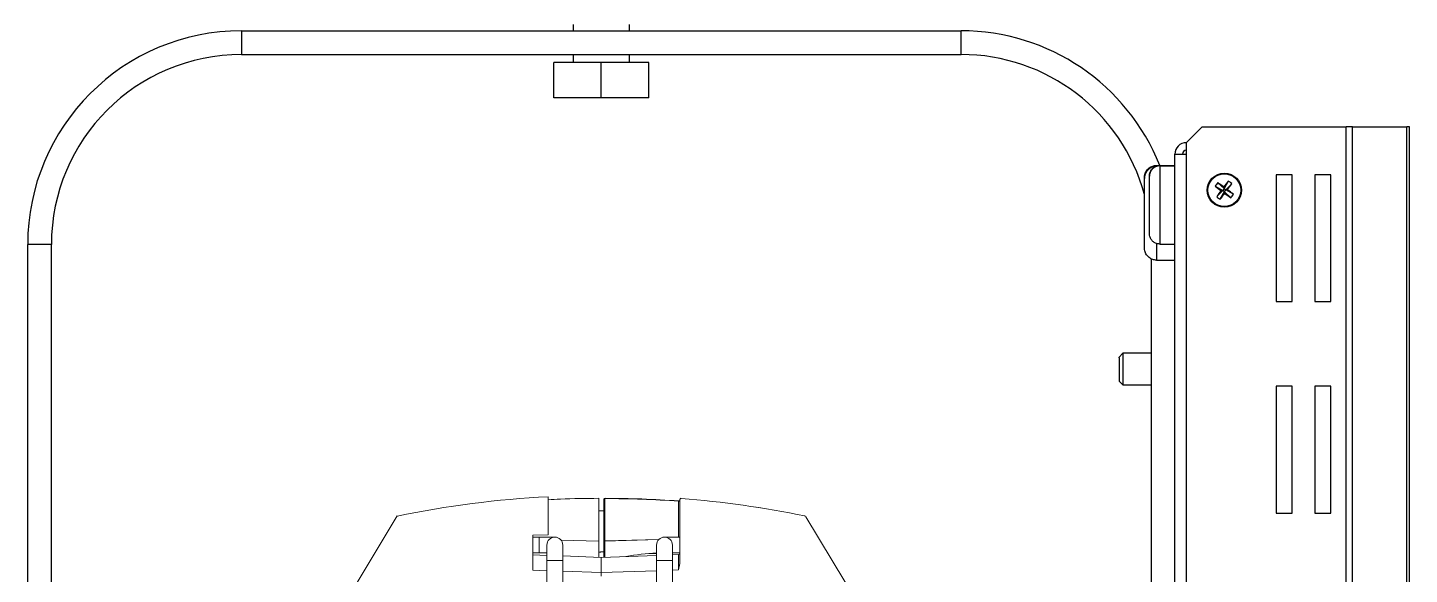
# Model space of a CAD drawing. Extents: x 9.3 to 87.2, y 0.6 to 68.8.
# Drawn here: x 33.65 to 44.55, y 30.31 to 34.63 of the extents above; entities that cross this region are included whole.
import ezdxf

# ---------------------------------------------------------------- set-up
doc = ezdxf.new("R2010")
doc.units = 0
doc.header["$MEASUREMENT"] = 0
doc.linetypes.add('SLD-Solid', pattern=[0])
doc.layers.add('OBJECT', color=7, linetype='CONTINUOUS')

msp = doc.modelspace()

# ---------------------------------------------------------------- linework, layer by layer
at = {"layer": 'OBJECT'}
for p, q in [((35.335, 34.605), (35.335, 34.418)), ((35.335, 34.605), (41.011, 34.605)), ((37.95, 34.655), (37.95, 34.605)), ((38.395, 34.605), (38.395, 34.655)), ((41.011, 34.418), (41.011, 34.605)), ((35.335, 34.418), (41.011, 34.418)), ((37.798, 34.075), (37.798, 34.355)), ((38.173, 34.355), (37.798, 34.355)), ((37.95, 34.418), (37.95, 34.355)), ((38.173, 34.075), (38.173, 34.355)), ((38.548, 34.355), (38.173, 34.355)), ((38.395, 34.355), (38.395, 34.418)), ((38.548, 34.075), (38.548, 34.355)), ((38.173, 34.075), (37.798, 34.075)), ((38.548, 34.075), (38.173, 34.075)), ((42.913, 33.847), (42.788, 33.722)), ((42.913, 33.847), (44.05, 33.847)), ((44.05, 27.072), (44.05, 33.847)), ((44.1, 33.847), (44.05, 33.847)), ((44.1, 27.072), (44.1, 33.847)), ((44.1, 33.847), (44.527, 33.847)), ((44.527, 27.072), (44.527, 33.847)), ((44.548, 33.847), (44.527, 33.847)), ((44.548, 27.072), (44.548, 33.847)), ((42.788, 33.722), (42.788, 27.197)), ((42.698, 33.632), (42.788, 33.632)), ((42.698, 27.287), (42.698, 33.632)), ((42.554, 33.543), (42.554, 33.536)), ((42.554, 33.543), (42.698, 33.543)), ((42.578, 33.542), (42.578, 33.539)), ((42.578, 33.542), (42.698, 33.542)), ((42.578, 33.539), (42.578, 32.922)), ((42.578, 33.539), (42.698, 33.539)), ((43.623, 33.469), (43.498, 33.469)), ((43.498, 33.469), (43.498, 32.469)), ((43.623, 32.469), (43.623, 33.469)), ((43.803, 33.469), (43.803, 32.469)), ((43.928, 33.469), (43.803, 33.469)), ((43.928, 32.469), (43.928, 33.469)), ((42.458, 33.44), (42.458, 33.447)), ((42.458, 32.892), (42.458, 33.44)), ((42.498, 33.459), (42.498, 33.462)), ((42.498, 33.002), (42.498, 33.459)), ((43.016, 33.379), (43.075, 33.345)), ((43.036, 33.406), (43.086, 33.36)), ((43.086, 33.36), (43.075, 33.345)), ((43.086, 33.36), (43.084, 33.373)), ((43.119, 33.419), (43.086, 33.36)), ((43.086, 33.36), (43.1, 33.349)), ((43.147, 33.398), (43.1, 33.349)), ((43.028, 33.296), (43.075, 33.345)), ((43.056, 33.276), (43.089, 33.334)), ((43.062, 33.343), (43.075, 33.345)), ((43.089, 33.334), (43.075, 33.345)), ((43.089, 33.334), (43.1, 33.349)), ((43.089, 33.334), (43.091, 33.322)), ((43.139, 33.288), (43.089, 33.334)), ((43.113, 33.351), (43.1, 33.349)), ((43.159, 33.315), (43.1, 33.349)), ((33.835, 32.918), (33.648, 32.918)), ((33.648, 27.74), (33.648, 32.918)), ((33.835, 27.989), (33.835, 32.918)), ((42.554, 32.922), (42.554, 32.795)), ((42.578, 32.922), (42.698, 32.922)), ((42.511, 32.807), (42.511, 27.74)), ((42.554, 32.795), (42.698, 32.795)), ((43.498, 32.469), (43.623, 32.469)), ((43.803, 32.469), (43.928, 32.469)), ((42.287, 32.06), (42.258, 32.03)), ((42.511, 32.06), (42.287, 32.06)), ((42.287, 32.06), (42.287, 32.051)), ((42.287, 32.051), (42.287, 31.81)), ((42.258, 32.023), (42.258, 32.03)), ((42.258, 32.023), (42.258, 31.84)), ((42.258, 31.84), (42.287, 31.81)), ((42.287, 31.81), (42.511, 31.81)), ((43.623, 31.799), (43.498, 31.799)), ((43.498, 31.799), (43.498, 30.799)), ((43.623, 30.799), (43.623, 31.799)), ((43.803, 31.799), (43.803, 30.799)), ((43.928, 31.799), (43.803, 31.799)), ((43.928, 30.799), (43.928, 31.799)), ((43.498, 30.799), (43.623, 30.799)), ((43.803, 30.799), (43.928, 30.799))]:
    msp.add_line(p, q, dxfattribs=at)
at = {"layer": 'OBJECT', "linetype": 'SLD-Solid', "lineweight": 15}
for p, q in [((37.753, 30.928), (37.753, 30.627)), ((38.153, 30.915), (38.153, 30.578)), ((38.193, 30.57), (38.193, 30.905)), ((38.202, 30.913), (38.202, 30.579)), ((38.783, 30.609), (38.783, 30.893)), ((38.793, 30.905), (38.793, 30.905)), ((38.793, 30.905), (38.793, 30.401)), ((36.562, 30.776), (36.09, 29.992)), ((39.787, 30.77), (40.255, 29.992)), ((37.633, 30.623), (37.753, 30.627)), ((37.633, 30.623), (37.633, 30.348)), ((37.684, 30.609), (37.633, 30.609)), ((37.806, 30.609), (37.684, 30.609)), ((37.684, 30.609), (37.684, 30.484)), ((37.744, 30.546), (37.744, 30.424)), ((38.153, 30.578), (37.854, 30.586)), ((37.869, 30.424), (37.869, 30.546)), ((38.153, 30.578), (38.153, 30.45)), ((38.193, 30.45), (38.193, 30.57)), ((38.202, 30.579), (38.627, 30.59)), ((38.625, 30.589), (38.202, 30.577)), ((38.202, 30.577), (38.202, 30.45)), ((38.609, 30.546), (38.609, 30.424)), ((38.794, 30.609), (38.671, 30.609)), ((38.734, 30.424), (38.734, 30.546)), ((37.633, 30.484), (37.684, 30.484)), ((37.633, 30.468), (37.744, 30.464)), ((37.684, 30.484), (37.744, 30.484)), ((37.744, 30.424), (37.744, 30.144)), ((37.869, 30.424), (37.744, 30.424)), ((37.869, 30.46), (38.173, 30.449)), ((37.869, 30.144), (37.869, 30.424)), ((38.609, 30.465), (38.173, 30.449)), ((38.173, 30.449), (38.173, 30.329)), ((38.173, 30.449), (38.173, 30.329)), ((38.609, 30.424), (38.609, 30.144)), ((38.609, 30.424), (38.734, 30.424)), ((38.734, 30.484), (38.794, 30.484)), ((38.734, 30.469), (38.783, 30.471)), ((38.734, 30.144), (38.734, 30.424)), ((37.744, 30.344), (37.633, 30.348)), ((38.173, 30.329), (37.869, 30.34)), ((38.173, 30.329), (38.609, 30.344)), ((38.173, 30.3), (38.173, 30.329)), ((38.173, 30.3), (38.173, 30.329)), ((38.783, 30.351), (38.734, 30.349))]:
    msp.add_line(p, q, dxfattribs=at)
at = {"layer": 'OBJECT', "linetype": 'SLD-Solid', "lineweight": 15, "flags": 128}
for points in [[(39.777, 30.777), (39.775, 30.777), (39.774, 30.776)], [(38.783, 30.351), (38.783, 30.374), (38.783, 30.397), (38.783, 30.417), (38.783, 30.435), (38.783, 30.45), (38.783, 30.462), (38.783, 30.468), (38.783, 30.471)]]:
    msp.add_lwpolyline(points, dxfattribs=at)
at = {"layer": 'OBJECT'}
for radius in [0.135, 0.129]:
    msp.add_circle((43.088, 33.347), radius, dxfattribs=at)
for centre, radius, start, end in [((35.335, 32.918), 1.687, 90, 180), ((41.011, 32.918), 1.687, 21.7418, 90), ((35.335, 32.918), 1.5, 90, 180), ((41.011, 32.918), 1.5, 15.2763, 90), ((42.788, 33.632), 0.09, 90, 180), ((42.788, 33.632), 0.03, 90, 180), ((43.29, 33.197), 0.329, 140.4396, 146.4091), ((44.344, 35.044), 2.13, 231.429, 232.9871), ((41.827, 31.652), 2.131, 53.863, 55.4204), ((44.787, 32.089), 2.133, 141.4295, 142.9857), ((41.392, 34.608), 2.131, 323.863, 325.4204), ((42.937, 33.145), 0.329, 50.4394, 56.4082), ((44.784, 32.086), 2.132, 143.8635, 145.4205), ((43.238, 33.549), 0.329, 230.4374, 236.4129), ((41.388, 34.606), 2.133, 321.43, 322.9862), ((44.35, 35.045), 2.134, 233.8634, 235.419), ((41.829, 31.648), 2.133, 51.4297, 52.9856), ((42.885, 33.497), 0.329, 320.4387, 326.4101)]:
    msp.add_arc(centre, radius, start, end, dxfattribs=at)
at = {"layer": 'OBJECT', "linetype": 'SLD-Solid', "lineweight": 15}
for centre, radius, start, end in [((38.173, 22.941), 7.998, 93.0099, 101.6201), ((38.173, 22.941), 7.998, 93.0101, 101.6199), ((38.203, 30.905), 0.01, 89.9401, 180), ((38.202, 30.904), 0.00935, 87.9913, 175.7792), ((38.204, 30.914), 0.00176, 140.5565, 187.2079), ((38.194, 22.467), 8.448, 85.9969, 89.9437), ((38.784, 30.893), 0.0015, 104.6751, 174.4998), ((38.782, 30.882), 0.0108, 10.6559, 84.9668), ((38.799, 31.096), 0.202, 265.6971, 268.149), ((38.803, 30.905), 0.01, 85.4513, 179.6439), ((38.803, 30.905), 0.01, 85.4805, 179.9958), ((38.173, 22.941), 7.998, 78.4267, 85.4769), ((38.173, 22.941), 7.998, 78.4273, 85.4767), ((39.774, 30.762), 0.015, 31.0064, 78.4225), ((37.806, 30.546), 0.0625, 0, 180), ((38.202, 30.569), 0.00935, 87.9933, 175.7772), ((38.201, 30.568), 0.00878, 83.1223, 168.334), ((38.306, 30.578), 0.103, 179.5253, 180.4747), ((38.671, 30.546), 0.0625, 0, 180), ((38.67, 28.849), 1.635, 92.1556, 100.6543), ((38.631, 29.098), 1.383, 90.9303, 100.9268), ((38.783, 30.481), 0.01, 272, 0), ((38.55, 30.423), 0.243, 342.6728, 354.7215)]:
    msp.add_arc(centre, radius, start, end, dxfattribs=at)
at = {"layer": 'OBJECT'}
for points, knots in [([(42.458, 33.447), (42.458, 33.447), (42.458, 33.455), (42.46, 33.474), (42.472, 33.501), (42.494, 33.524), (42.522, 33.54), (42.543, 33.542), (42.554, 33.543)], [0, 0, 0, 0, 0.003687, 0.16918, 0.383478, 0.59087, 0.795384, 1, 1, 1, 1]), ([(42.554, 33.536), (42.543, 33.535), (42.522, 33.533), (42.494, 33.517), (42.472, 33.494), (42.46, 33.467), (42.458, 33.449), (42.458, 33.44), (42.458, 33.44)], [0, 0, 0, 0, 0.204615, 0.409128, 0.616517, 0.83082, 0.99631, 1, 1, 1, 1]), ([(42.498, 33.462), (42.498, 33.462), (42.498, 33.469), (42.5, 33.485), (42.51, 33.507), (42.528, 33.526), (42.551, 33.539), (42.569, 33.541), (42.578, 33.542)], [0, 0, 0, 0, 0.0036878, 0.1691837, 0.3834819, 0.5908735, 0.7953886, 1, 1, 1, 1]), ([(42.578, 33.539), (42.569, 33.538), (42.551, 33.536), (42.528, 33.523), (42.51, 33.504), (42.5, 33.482), (42.498, 33.466), (42.498, 33.459), (42.498, 33.459)], [0, 0, 0, 0, 0.2046121, 0.409128, 0.6165191, 0.8308208, 0.996312, 1, 1, 1, 1]), ([(42.578, 32.922), (42.569, 32.923), (42.551, 32.924), (42.528, 32.938), (42.51, 32.957), (42.5, 32.979), (42.498, 32.995), (42.498, 33.002), (42.498, 33.002)], [0, 0, 0, 0, 0.2046127, 0.4091284, 0.6165171, 0.8308199, 0.9963118, 1, 1, 1, 1]), ([(42.554, 32.795), (42.543, 32.796), (42.522, 32.798), (42.494, 32.814), (42.472, 32.837), (42.46, 32.865), (42.458, 32.883), (42.458, 32.892), (42.458, 32.892)], [0, 0, 0, 0, 0.204615, 0.409128, 0.616519, 0.830817, 0.996313, 1, 1, 1, 1])]:
    msp.add_open_spline(points, degree=3, knots=knots, dxfattribs=at)
at = {"layer": 'OBJECT', "linetype": 'SLD-Solid', "lineweight": 15}
msp.add_open_spline([(37.753, 30.904), (37.785, 30.906), (37.917, 30.914), (38.051, 30.914), (38.153, 30.915)], degree=3, knots=[0, 0, 0, 0, 0.246439, 1, 1, 1, 1], dxfattribs=at)
for points, degree in [([(38.783, 30.893), (38.591, 30.906), (38.397, 30.913), (38.202, 30.913)], 3), ([(38.803, 30.915), (38.803, 30.915)], 1), ([(36.561, 30.771), (36.562, 30.776)], 1), ([(38.153, 30.815), (38.166, 30.816), (38.179, 30.816), (38.193, 30.817)], 3), ([(39.777, 30.777), (39.777, 30.777)], 1), ([(39.788, 30.768), (39.787, 30.77)], 1), ([(39.787, 30.77), (39.787, 30.77)], 1), ([(38.153, 30.491), (38.193, 30.492)], 1)]:
    msp.add_open_spline(points, degree=degree, dxfattribs=at)

doc.saveas('drawing.dxf')
